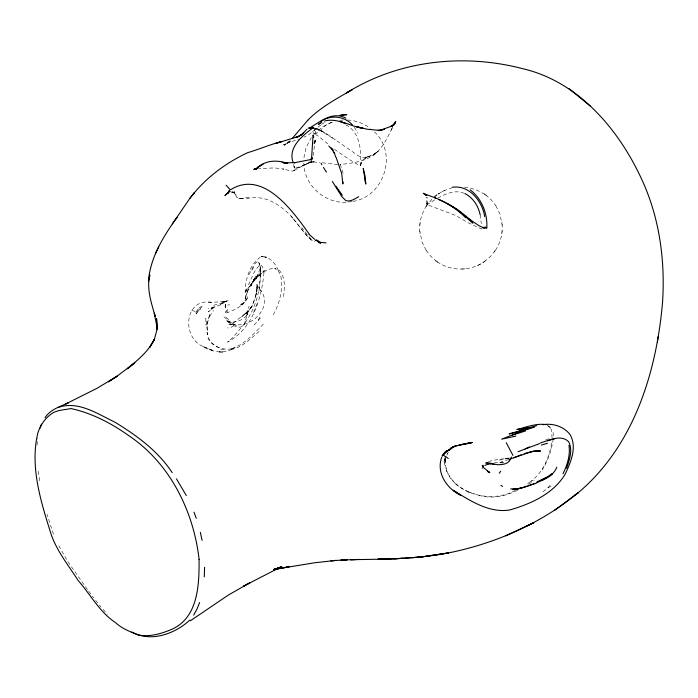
<?xml version="1.0" encoding="UTF-8"?>
<svg xmlns="http://www.w3.org/2000/svg" width="698" height="698" viewBox="0 0 698 698"><rect width="100%" height="100%" fill="white"/><g stroke="black" fill="none" stroke-linecap="round" stroke-linejoin="round"><path stroke-width="0.52" stroke-dasharray="3.49 2.62" d="M248.933 274.75L254.264 264.559L256.48 262.116L258.234 261.706L259.508 263.19L260.668 271.304L259.037 290.787M426.591 205.683C421.479 213.291 419.07 222.679 419.864 231.815M495.379 250.373C500.492 242.756 502.9 233.368 502.106 224.233M445.263 458.368L445.071 463.952L445.01 458.281L445.036 463.071L446.912 471.342L443.884 461.744L445.062 457.539M481.646 228.429L481.568 229.031L468.637 222.985L455.192 215.254L427.159 204.68L426.53 197.019M426.993 204.54L427.115 197.124M427.237 204.435L427.909 202.708M303.927 157.669L306.09 147.505L311.317 137.619M552.066 437.916L551.595 430.238L549.466 426.539L547.66 425.571M283.615 296.659C284.418 288.056 285.744 277.917 279.724 270.815L274.724 268.32L278.197 270.78L279.47 273.319C276.766 265.38 270.623 255.904 261.078 256.707C248.017 265.24 243.838 284.06 245.556 298.849L245.74 296.807L245.077 300.768L246.726 292.872L248.427 288.981L245.993 296.17M37.02 445.062L37.701 438.466M419.821 225.384L419.926 224.381M420.013 223.578L420.135 222.514M501.845 233.533L501.958 232.469M502.045 231.666L502.159 230.663M206.931 324.936L209.958 313.734L206.931 324.936L207.472 334.464L206.931 324.936L205.788 318.183L205.962 325.041M553.217 438.85C551.821 449.87 547.913 460.584 542.163 470.068M334.438 149.355L350.326 160.182L359.4 165.513L360.683 165.4C361.154 150.829 360.543 132.323 345.676 124.759M246.385 288.806L245.74 294.547M293.553 164.309L294.451 169.143L294.146 166.316L294.443 168.846L293.849 170.617L307.486 163.271L302.662 165.801L312.032 161.814L307.521 163.149L312.879 161.91L310.828 162.084L315.313 161.805L310.828 162.084M551.638 442.907C549.195 457.478 543.14 472.241 530.977 481.341L532.495 480.294L525.385 485.11M246.394 314.021L249.064 306.221M360.683 165.4C361.041 159.214 367.157 156.832 372.2 155.218L365.595 157.512L369.268 156.448L363.815 157.443L358.484 155.933L326.385 133.545L317.904 129.069L314.449 128.013L318.689 129.4L326.891 133.999M256.358 293.753L252.275 306.117L245.914 314.894M234.484 191.191L234.223 192.901L231.989 192.177M360.238 165.758L362.672 159.912M247.092 314.449L248.026 311.587M257.134 303.709L253.069 313.681M313.158 155.549L315.156 140.813L313.725 137.253M445.394 458.124L443.884 461.744L446.441 456.152M248.54 284.854C251.568 278.38 253.732 271.094 258.941 265.973L261.008 265.388M314.449 143.16L315.051 141.773L313.934 144.303M314.719 141.371L313.646 143.317M196.164 313.908L198.625 308.385L202.795 305.558L196.164 313.908L194.986 311.421L191.68 310.296M260.223 268.721L256.393 277.298L251.393 284.531L245.548 291.328L251.716 283.589L246.726 292.872M254.072 279.226L250.992 285.997L254.072 279.226L257.274 275.701M446.868 455.218L448.57 451.493L447.27 453.604M254.22 325.006L258.173 320.469L259.752 317.032M247.502 296.702C244.71 305.872 234.894 309.65 226.763 312.931L227.897 311.866M392.73 127.062L391.002 130.509L391.997 128.441C386.64 139.417 381.187 151.562 369.704 157.373C360.674 162.381 350.021 163.349 339.935 164.571M251.393 284.531L256.035 275.518M273.302 314.842C279.828 302.897 283.449 288.579 280.613 275.073M251.952 270.222L254.648 265.51M256.271 278.537L260.965 271.19L250.634 284.688L261.279 273.206L265.938 269.393M247.581 298.125L244.815 302.391L238.969 306.134M209.627 316.403L213.483 310.497M240.705 305.48L241.84 303.743L239.65 304.773M245.757 313.838C252.589 307.626 255.485 298.665 256.995 289.818L255.957 294.617L257.292 286.669L256.698 291.494L257.073 284.461L257.065 288.85L256.489 284.461L260.686 290.324L260.406 289.94C273.825 306.413 251.646 328.889 233.481 324.23L235.488 324.256L229.703 324.282M425.885 206.73L432.263 198.79M426.914 205.203L427.638 204.13M484.15 261.767L490.633 256.332L496.086 249.317M494.332 251.917L495.057 250.844M249.552 309.546L252.519 305.174L249.954 308.848L241.77 316.927L247.092 312.163L232.076 324.003L233.254 323.349L230.34 324.587L232.46 324.003L230.008 324.596L233.298 324.134L228.255 324.91L231.247 324.3M242.381 304.398L243.742 302.409M195.728 312.259L198.625 308.385L198.468 310.549L201.137 308.76M543.044 491.758L547.947 487.771L550.495 484.639M313.577 134.653L322.24 126.923L332.772 121.853M258.173 320.469L260.869 317.424M263.347 324.134C253.706 333.819 243.951 345.1 230.453 349.166L234.336 347.813C224.398 354.793 211.817 352.01 202.106 346.103C181.611 336.288 184.604 298.177 211.206 302.225L208.292 302.391L223.953 301.745L221.03 301.902M227.897 309.554L225.393 311.648M261.279 273.206L255.712 278.738C261.34 273.817 267.718 267.351 275.902 268.739M215.063 306.431L208.423 311.823L212.567 307.277L215.063 306.431L210.63 310.174L212.567 307.277L208.126 308.307M290.063 140.638L286.599 144.015L289.042 141.79L284.051 145.21L290.778 140.734M259.22 331.437C250.198 338.862 241.133 348.73 228.848 349.89M320.757 125.038L309.109 134.435L303.927 137.244M310.61 161.212C305.811 165.583 298.919 166.281 293.91 170.286M374.163 154.328L377.156 152.129L372.95 155.165L378.264 151.152L371.458 156.212M227.967 310.723L225.114 312.748M321.604 124.445L325.015 122.063M438.265 193.992L444.539 190.51L451.301 188.19M437.14 261.741C450.655 271.391 470.059 271.478 483.714 262.055M437.821 194.28L439.365 193.25M482.606 262.806L485.25 261.017M284.051 145.21L287.375 142.994L283.58 144.783L290.734 141.511L287.515 142.95L298.648 139.251M528.578 484.316L534.267 480.556M231.797 191.261L234.938 192.823L236.57 197.237C242.843 200.788 250.294 196.906 257.047 197.586C267.203 198.258 276.425 203.031 284.042 209.592C295.9 218.587 302.06 233.341 314.03 241.962L314.877 241.421M434.775 199.855L427.804 204.156M230.925 327.388L233.49 326.01M437.803 198.119C445.603 193.887 455.079 189.507 463.917 193.215M547.947 487.771L551.961 485.738M441.677 191.915L442.881 191.331M443.343 191.095L444.539 190.51M477.432 265.537L478.627 264.952M479.098 264.716L480.294 264.132M366.747 157.39L364.914 158.237L365.7 157.879M515.456 490.258C492.919 503.284 457.173 495.51 446.598 470.688L450.507 478.435L455.82 484.168M517.637 490.214C504.785 496.601 489.551 499.855 475.844 494.105M295.385 168.157L301.204 166.176M294.922 170.251L292.567 171.089L290.839 170.905L282.865 168.925L283.824 169.143L274.829 167.921L258.4 168.515M508.955 459.546L501.365 461.657M545.723 439.888L549.335 438.632M488.495 461.535L494.332 460.095L509.488 457.984M332.457 122.229C325.373 123.249 321.848 130.29 316.255 133.588L313.795 133.309L319.352 136.825L329.238 145.132M228.22 300.664L222.409 302.435L226.955 300.89L219.12 305.532L217.584 305.96L226.955 300.89L221.275 303.394L212.576 305.515M508.51 458.176L503.729 459.197L508.545 458.263M249.038 197.115L242.581 198.468L238.664 198.337M353.066 201.39C384.336 196.592 398.043 152.906 374.145 131.617M494.079 463.036L499.375 462.076M222.645 301.815L225.925 301.3M339.743 120.379L344.114 119.908M348.503 202.036L352.202 201.556M230.959 192.412L234.223 192.901M227.565 305.087L229.738 304.843M231.518 348.843C220.568 350.832 208.144 344.271 207.009 332.361M499.201 459.999L504.445 459.633M461.875 269.07L463.14 268.983M463.708 268.939L465.008 268.852M345.972 202.263C324.343 203.362 304.023 184.909 303.778 163.105M337.928 164.615L320.818 162.599M313.315 161.927L320.033 162.512M464.467 187.081L475.635 189.516L484.831 194.314M347.587 120.021C355.823 120.37 363.798 123.441 370.385 128.336M220.751 349.218L225.026 349.733M238.699 198.311L242.616 198.825M229.075 321.926L229.991 322.127L228.787 322.057C235.854 322.746 243.611 320.295 247.616 314.117L246.717 315.339L247.677 313.454L244.911 322.127L245.138 321.577C242.878 332.37 231.099 324.954 226.344 320.33L229.52 322.301L227.086 320.967L228.054 321.516M313.332 128.284L321.036 131.006L335.424 139.905M467.869 491.889L475.146 494.14M314.449 128.013L322.589 131.39M232.739 192.273L234.432 193.137L235.584 195.335L235.025 193.817M226.955 321.08L230.506 322.493M219.155 347.874L215.019 345.972L211.162 342.919L207.952 338.399M203.284 346.679L213.745 350.824L202.106 346.103M469.274 492.282L462.277 488.731L455.305 483.81M236.605 325.94L227.941 320.434L222.688 315.592M485.66 194.908L491.296 199.89L495.894 205.805M426.077 250.242L430.675 256.166L436.311 261.139M547.398 425.693L551.272 428.441L549.466 426.539M484.124 193.817L486.297 195.361M435.674 260.694L437.847 262.239M228.822 319.632L224.311 315.845M227.81 327.676L228.307 328.139M481.829 468.245L482.536 468.977M292.872 218.273L291.04 216.24L307.434 236.247L312.023 240.697L301.754 227.557M103.103 609.441L107.291 614.188M354.314 127.341L358.004 133.091M95.652 600.376L101.009 607.068M88.681 591.223L93.68 597.872M87.433 589.566L68.029 561.916L57.594 543.637M495.842 205.718L499.951 214.12L502.185 225.088M426.138 250.329L422.02 241.927L419.786 230.959M312.721 131.468L313.795 133.58M314.109 129.156L316.255 133.588M340.188 164.161L343.416 174.134M53.476 534.188L47.002 514.356M235.619 193.826L236.125 195.283M480.145 214.783L481.288 223.561M38.242 471.29L39.873 481.934M501.932 222.444L502.002 223.212M419.969 232.835L420.039 233.612M260.319 266.435L260.668 271.304M553.086 432.385L553.357 437.916M263.949 272.691C261.549 298.98 252.44 328.95 227.504 342.142L232.661 337.71L244.553 323.671L244.003 324.369C256.576 307.303 262.535 285.037 259.691 264.053L258.504 262.596L262.5 266.715L263.949 272.691M427.08 203.048L426.993 204.584L427.089 203.048M225.184 305.837L225.253 307.696L225.184 305.837M315.156 140.813L314.885 142.139L315.156 140.813M225.585 304.206L225.175 305.977L225.585 304.206M254.238 279.13L253.549 280.221L257.318 276.364L254.238 279.13M222.636 352.036L217.898 351.905L222.636 352.036M263.137 256.829L261.078 256.707L266.584 257.222L263.137 256.829M315.086 140.246L315.121 141.197L315.086 140.246"/><path stroke-width="1.05" d="M204.278 576.853L204.584 567.334M311.605 158.158L313.044 135.124L313.725 137.253M341.113 560.084L359.042 559.438L350.745 559.7C386.23 559.054 422.089 559.316 456.858 551.115C501.112 540.959 543.524 521.519 578.555 492.422C633.863 445.725 656.46 372.357 662.533 302.47C665.29 261.218 659.662 218.814 642.474 181.009C619.623 130.29 578.782 81.483 522.331 68.596C463.446 53.257 398.462 60.368 346.522 92.921L352.289 89.597C336.724 98.697 320.347 107.3 307.67 120.379M657.403 342.064L658.135 336.733M343.128 182.108L342.831 183.949L341.706 173.523L336 157.059M468.297 218.474L479.011 225.724L484.508 228.211L486.794 227.932C487.658 213.684 481.803 198.59 470.19 189.882M149.791 275.152C146.432 288.876 151.396 303.028 155.165 316.194L154.249 313.123L157.286 328.392L157.102 329.299L156.544 318.506L157.286 328.392L154.406 339.307L149.782 347.316L154.581 338.853L154.406 339.307C148.404 351.574 137.532 360.194 127.324 368.832L134.819 362.733L117.822 375.62L108.382 381.832L117.203 376.178L96.821 388.402L65.664 403.994L68.421 402.746C60.08 406.646 50.143 409.447 45.03 417.788M149.8 275.204L148.43 281.486C150.201 257.396 163.428 236.448 177.03 217.261L172.327 223.884M441.703 457.321C436.032 472.939 446.947 488.766 460.855 495.388L453.238 490.275C470.059 500.614 489.124 513.379 509.845 509.95C530.986 503.877 553.549 493.695 565.223 474.038C570.859 462.05 577.42 446.895 569.9 434.383C563.556 426.312 552.72 422.997 542.774 424.716M566.575 468.349C569.359 459.973 573.093 450.027 568.565 441.625C560.721 434.051 549.021 440.447 540.304 442.977M40.004 428.11L41.487 424.122M199.654 602.487L196.906 609.267L193.634 615.113M511.564 457.033L509.252 460.523L510.474 458.839C508.755 464.379 501.932 464.789 497.063 464.685M563.016 473.776C567.256 465.051 570.467 455.201 568.983 445.403M155.384 253.583L158.725 246.83M556.786 467.206C553.61 475.774 544.44 479.395 536.71 482.789M393.559 125.422L395.731 121.435L392.145 126.146L395.199 123.398M311.622 158.08L311.046 159.161L312.154 157.399M311.308 160.409L311.736 159.729M175.582 219.277L189.786 198.424L194.341 192.796L189.786 198.424M442.2 455.951L446.484 451.493L444.53 452.618L451.056 448.893L446.484 451.493L442.2 455.951L444.53 452.618L446.877 450.638M499.218 473.192L500.71 471.272M192.142 195.501C206.739 177.065 226.492 162.59 247.677 152.661C259.255 149.293 270.335 144.338 282.079 141.476L276.024 143.326L299.093 136.354L295.655 137.462L302.557 134.208L299.416 135.97M229.773 190.833L224.948 195.527L229.04 191.819L227.042 193.66L228.665 192.918M292.13 138.614L307.783 120.248M312.119 159.109L312.713 158.455M302.321 134.025L306.98 129.217M482.684 467.512L482.981 466.84L482.178 465.4M303.761 132.62L300.236 135.525M189.9 620.025C175.198 633.775 150.646 642.753 131.887 631.978M230.768 189.612C263.53 169.422 293.003 211.485 309.144 234.005M483.182 466.491L483.234 465.33M449.023 449.765L453.77 446.537L456.23 445.664L450.367 448.587L456.23 445.664M434.636 196.67L436.721 195.03M309.676 127.952C320.024 121.941 332.405 110.834 345.903 118.128M311.753 128.772C301.423 136.546 287.873 147.845 293.108 162.503M551.708 473.759L548.139 476.472L536.884 481.917M554.421 510.439L578.555 492.422L574.594 495.362M393.707 124.741L390.653 126.67L391.979 125.98L380.331 130.282L384.528 129.27L378.211 130.413L379.328 130.352L367.41 129.278L356.338 126.591L363.065 128.388C350.352 126.434 337.675 117.578 324.518 121.024M190.545 620.679L228.412 595.028L250.189 582.594L243.436 586.241L281.713 566.514L273.808 569.76L279.819 567.509L274.044 569.385M449.128 449.8L453.77 446.537L450.603 448.299M548.427 476.778L552.275 474.108M318.279 124.445L321.726 122.298M318.524 124.279L320.016 123.284M263.216 164.1L257.623 167.441C265.999 160.243 276.827 159.859 286.747 163.131L282.071 162.364L287.724 163.184L283.711 162.826L295.071 162.634L294.172 162.782L311.221 159.476M260.249 165.749L254.761 169.378L257.449 168.201L254.316 169.466L256.375 168.82M320.548 121.818C330.006 114.393 344.655 115.981 352.49 125.055M358.676 196.705C354.846 198.869 350.501 201.984 345.894 200.666L341.732 196.452L332.353 181.489M486.794 227.932L485.529 227.243L483.426 227.347M312.381 128.074L313.105 127.69L312.189 127.123M541.788 480.372L547.66 477.31M482.903 228.063L485.529 227.243M525.332 448.823L529.293 446.938M505.64 535.846L533.647 522.776L527.077 525.821M518.012 451.746L524.373 449.303M515.848 436.084L501.635 439.173L531.544 427.403L509.121 433.929L522.331 430.841L534.528 427.089M509.95 459.188L521.275 454.764M455.951 446.031L460.549 444.574L472.18 442.471L467.084 443.701M539.589 443.614L524.468 449.276M536.239 483.164L521.362 488.129L513.536 489.411L521.362 488.129L514.662 489.289M528.212 485.887L535 483.348M484.84 465.392L488.303 464.109M513.937 457.766L531.204 451.763L530.332 451.999L534.973 450.987L540.636 451.013L533.612 451.178L524.181 453.63M308.176 128.188L313.515 127.882M512.271 435.151L525.376 431.015M519.478 430.5L536.622 425.667M541.325 445.071L547.494 443.265M527.243 486.253L519.504 488.46L512.48 489.551L520.429 488.312M547.424 440.813L554.727 438.763M58.876 407.222C78.769 400.748 97.781 414.054 115.03 422.229C136.791 435.543 158.027 451.021 172.214 472.659M274.009 569.489L278.746 568.198L273.677 569.542M256.506 168.733L253.819 169.431L256.532 168.803M273.721 569.629L289.19 566.671L273.921 569.437M458.944 445.307L461.997 444.652M464.039 444.216L472.18 442.471L460.505 444.896M273.904 569.437L314.658 562.771L335.878 560.433L330.957 560.73M528.709 427.604L516.86 429.514C526.327 427.185 535.942 423.163 545.853 424.593M309.197 127.708L312.599 127.638M490.982 463.359L487.885 463.69L490.912 463.725M341.575 115.179L346.854 114.655L339.891 115.179M451.946 187.326C469.065 184.481 482.335 201.103 484.665 216.572M394.405 558.81L420.763 557.056L448.369 552.929L420.763 557.056L412.518 557.606M331.184 560.73L347.089 559.805L341.025 560.066M510.692 488.905L515.656 488.914M310.13 127.847L311.395 127.891M310.462 128.127L313.332 128.284M500.178 462.477L503.188 462.713M326.053 242.904L320.696 242.398L316.307 239.798L315.26 240.391L316.63 240.505L318.096 241.892M485.503 463.088L494.079 464.362M496.33 464.528L486.698 462.512M443.239 455.157L448.299 458.455M320.687 243.497L318.593 242.45M340.38 121.792L345.039 123.18L341.592 122.15M472.398 221.938C459.153 209.068 442.951 199.715 425.291 194.393L426.81 194.969L423.232 193.311L424.864 194.288M434.775 197.848L435.622 198.18M438.676 199.515C448.64 203.938 458.045 209.793 465.618 217.706M487.85 471.569L489.071 472.153L487.396 471.263L489.856 472.668L483.487 467.599M448.36 204.13L457.356 209.575L472.869 223.273M464.824 193.529C473 197.604 478.374 205.98 480.145 214.783M500.946 485.363L502.525 486.454M228.935 190.528L230.157 191.514M569.184 88.707L590.525 106.27M314.589 239.292L309.074 234.258M331.716 149.163L328.802 145.961M226.117 185.206L230 189.524M332.056 148.779L333.295 150.244M424.663 194L425.797 195.449M335.86 186.183L342.378 195.292M326.463 172.127L323.41 167.389M176.463 478.872L186.322 495.554M331.236 147.802L334.368 153.516M506.251 442.707L512.934 455.41M321.036 163.253L321.857 164.728M193.983 512.166L196.26 518.317M334.22 152.225L335.555 156.788M200.361 532.382L202.08 540.357M365.377 179.334L365.796 184.08L363.213 168.436L365.019 175.931L365.499 183.051L365.412 180.258M199.087 559.351C199.209 584.261 198.407 617.172 172.144 629.16C161.709 633.662 149.058 637.405 137.776 634.805C129.898 631.568 121.836 628.566 115.51 622.599C99.57 612.111 90.522 594.513 78.124 580.483C68.744 565.808 57.533 551.944 51.504 535.427C41.217 502.857 29.403 466.465 38.041 432.324C40.667 425.318 44.288 419.271 50.317 414.725C55.805 409.848 63.972 410.084 70.838 408.539C91.97 413.094 111.427 423.276 128.912 435.761C169.841 463.114 193.66 511.224 199.087 559.351M386.561 558.88L378.037 559.159L402.842 558.4L386.561 558.88"/></g></svg>
